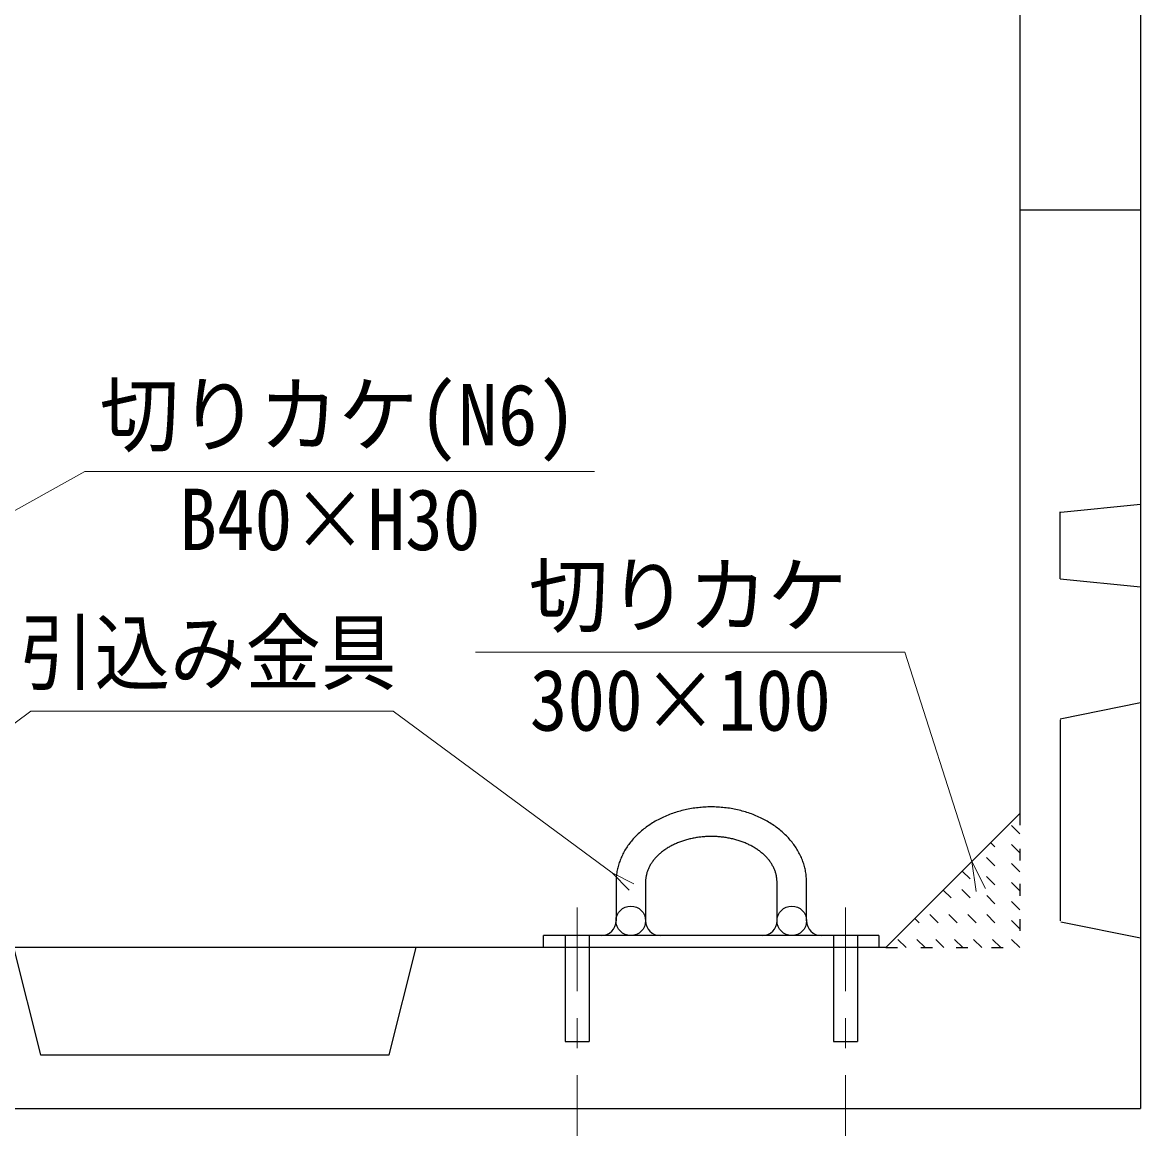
# Model space of a CAD drawing. Units: millimetres at full size, sheet at 1:25; details may follow other scales. Extents: x -4925 to 5056, y -3512 to 3512.
# Drawn here: x 3513 to 4346, y 1170 to 1995 of the extents above; entities that cross this region are included whole.
import ezdxf
from ezdxf.enums import TextEntityAlignment as Align

# ---------------------------------------------------------------- set-up
doc = ezdxf.new("R2010")
doc.units = ezdxf.units.MM
doc.header["$LTSCALE"] = 25
doc.linetypes.add('USER1', pattern=[1.05, 0.35, -0.7])
doc.linetypes.add('USER2', pattern=[5, 2.5, -0.8, 0.9, -0.8])
for name, color, linetype, lineweight in [('0-1_ﾚｲﾔ2', 5, 'Continuous', 25), ('0-3_ﾚｲﾔ4', 6, 'Continuous', 25), ('0-C_ﾚｲﾔ13', 3, 'Continuous', 13), ('0-D_ﾚｲﾔ14', 4, 'USER2', 18), ('0-E_寸法', 3, 'Continuous', 13)]:
    doc.layers.add(name, color=color, linetype=linetype, lineweight=lineweight)
doc.layers.add('0-7_文字', color=3, linetype='Continuous')
doc.styles.add('ＭＳ ゴシック', font='')
doc.styles.get('ＭＳ ゴシック').set_extended_font_data('MS Gothic')

# ---------------------------------------------------------------- blocks, each defined once
blk = doc.blocks.new('open_arrow')
at = {"color": 0, "linetype": 'Continuous', "lineweight": -2}
blk.add_lwpolyline([(7.5, 1.25), (0, 0), (7.5, -1.25)], dxfattribs=at)

msp = doc.modelspace()

# ---------------------------------------------------------------- linework, layer by layer
at = {"layer": '0-1_ﾚｲﾔ2'}
for p, q in [((4346.48, 2524.79), (4346.48, 1184.79)), ((4346.48, 1854.79), (4256.48, 1854.79)), ((3506.48, 1304.79), (3526.48, 1224.79)), ((3786.48, 1224.79), (3806.48, 1304.79)), ((3526.48, 1224.79), (3786.48, 1224.79))]:
    msp.add_line(p, q, dxfattribs=at)
at = {"layer": '0-1_ﾚｲﾔ2', "linetype": 'USER1'}
for p, q in [((4256.48, 1404.79), (4256.48, 1304.79)), ((4256.48, 1389.64), (4248.9, 1397.22)), ((4256.48, 1375.5), (4241.83, 1390.15)), ((4256.48, 1347.22), (4227.69, 1376)), ((4256.48, 1361.36), (4234.76, 1383.08)), ((4256.48, 1333.08), (4220.62, 1368.93)), ((4256.48, 1318.93), (4213.55, 1361.86)), ((4242.34, 1304.79), (4199.41, 1347.72)), ((4214.05, 1304.79), (4185.26, 1333.58)), ((4228.19, 1304.79), (4192.34, 1340.65)), ((4199.91, 1304.79), (4178.19, 1326.51)), ((4185.77, 1304.79), (4171.12, 1319.44)), ((4171.62, 1304.79), (4164.05, 1312.36))]:
    msp.add_line(p, q, dxfattribs=at)
at = {"layer": '0-1_ﾚｲﾔ2'}
for points in [[(2966.48, 2524.79), (2966.48, 1184.79), (4346.48, 1184.79)], [(4156.48, 2404.79), (4256.48, 2304.79), (4256.48, 1404.79), (4156.48, 1304.79), (3156.48, 1304.79)]]:
    msp.add_lwpolyline(points, dxfattribs=at)
at = {"layer": '0-1_ﾚｲﾔ2', "linetype": 'USER1'}
msp.add_lwpolyline([(4156.48, 1304.79), (4256.48, 1304.79), (4206.48, 1354.79)], dxfattribs=at)
at = {"layer": '0-3_ﾚｲﾔ4'}
for p, q in [((4287.12, 1629.56), (4346.48, 1635.5)), ((4286.47, 1579.79), (4286.47, 1629.79)), ((4286.53, 1579.8), (4346.48, 1573.81)), ((4346.48, 1487.27), (4286.45, 1475.26)), ((4286.47, 1474.79), (4286.47, 1324.79)), ((4012.93, 1408.69), (4011.72, 1408.5)), ((4014.15, 1408.87), (4012.93, 1408.69)), ((4015.38, 1409.03), (4014.15, 1408.87)), ((4016.6, 1409.18), (4015.38, 1409.03)), ((4017.83, 1409.3), (4016.6, 1409.18)), ((4019.06, 1409.41), (4017.83, 1409.3)), ((4020.29, 1409.51), (4019.06, 1409.41)), ((4021.53, 1409.59), (4020.29, 1409.51)), ((4022.77, 1409.64), (4021.53, 1409.59)), ((4024, 1409.69), (4022.77, 1409.64)), ((4025.24, 1409.71), (4024, 1409.69)), ((4026.48, 1409.72), (4025.24, 1409.71)), ((4027.72, 1409.71), (4026.48, 1409.72)), ((4028.96, 1409.69), (4027.72, 1409.71)), ((4030.2, 1409.64), (4028.96, 1409.69)), ((4031.43, 1409.59), (4030.2, 1409.64)), ((4032.67, 1409.51), (4031.43, 1409.59)), ((4033.9, 1409.41), (4032.67, 1409.51)), ((4035.13, 1409.3), (4033.9, 1409.41)), ((4036.36, 1409.18), (4035.13, 1409.3)), ((4037.59, 1409.03), (4036.36, 1409.18)), ((4038.81, 1408.87), (4037.59, 1409.03)), ((4040.03, 1408.69), (4038.81, 1408.87)), ((4041.24, 1408.5), (4040.03, 1408.69)), ((3987.81, 1400.69), (3986.78, 1400.15)), ((3988.86, 1401.21), (3987.81, 1400.69)), ((3989.91, 1401.72), (3988.86, 1401.21)), ((3990.98, 1402.22), (3989.91, 1401.72)), ((3992.06, 1402.7), (3990.98, 1402.22)), ((3993.15, 1403.17), (3992.06, 1402.7)), ((3994.25, 1403.62), (3993.15, 1403.17)), ((3995.36, 1404.05), (3994.25, 1403.62)), ((3996.48, 1404.48), (3995.36, 1404.05)), ((3997.6, 1404.88), (3996.48, 1404.48)), ((3998.74, 1405.27), (3997.6, 1404.88)), ((3999.89, 1405.64), (3998.74, 1405.27)), ((4001.04, 1406), (3999.89, 1405.64)), ((4002.2, 1406.34), (4001.04, 1406)), ((4003.37, 1406.67), (4002.2, 1406.34)), ((4004.54, 1406.98), (4003.37, 1406.67)), ((4005.72, 1407.27), (4004.54, 1406.98)), ((4006.91, 1407.55), (4005.72, 1407.27)), ((4008.11, 1407.81), (4006.91, 1407.55)), ((4009.3, 1408.06), (4008.11, 1407.81)), ((4010.51, 1408.29), (4009.3, 1408.06)), ((4011.72, 1408.5), (4010.51, 1408.29)), ((4042.45, 1408.29), (4041.24, 1408.5)), ((4043.66, 1408.06), (4042.45, 1408.29)), ((4044.86, 1407.81), (4043.66, 1408.06)), ((4046.05, 1407.55), (4044.86, 1407.81)), ((4047.24, 1407.27), (4046.05, 1407.55)), ((4048.42, 1406.98), (4047.24, 1407.27)), ((4049.6, 1406.67), (4048.42, 1406.98)), ((4050.76, 1406.34), (4049.6, 1406.67)), ((4051.93, 1406), (4050.76, 1406.34)), ((4053.08, 1405.64), (4051.93, 1406)), ((4054.22, 1405.27), (4053.08, 1405.64)), ((4055.36, 1404.88), (4054.22, 1405.27)), ((4056.49, 1404.48), (4055.36, 1404.88)), ((4057.61, 1404.05), (4056.49, 1404.48)), ((4058.72, 1403.62), (4057.61, 1404.05)), ((4059.81, 1403.17), (4058.72, 1403.62)), ((4060.9, 1402.7), (4059.81, 1403.17)), ((4061.98, 1402.22), (4060.9, 1402.7)), ((4063.05, 1401.72), (4061.98, 1402.22)), ((4064.11, 1401.21), (4063.05, 1401.72)), ((4065.15, 1400.69), (4064.11, 1401.21)), ((4066.18, 1400.15), (4065.15, 1400.69)), ((3974.56, 1391.91), (3973.72, 1391.19)), ((3975.41, 1392.62), (3974.56, 1391.91)), ((3976.28, 1393.32), (3975.41, 1392.62)), ((3977.16, 1394), (3976.28, 1393.32)), ((3978.06, 1394.68), (3977.16, 1394)), ((3978.97, 1395.34), (3978.06, 1394.68)), ((3979.9, 1395.99), (3978.97, 1395.34)), ((3980.84, 1396.62), (3979.9, 1395.99)), ((3981.8, 1397.24), (3980.84, 1396.62)), ((3982.77, 1397.85), (3981.8, 1397.24)), ((3983.75, 1398.44), (3982.77, 1397.85)), ((3984.75, 1399.03), (3983.75, 1398.44)), ((3985.76, 1399.59), (3984.75, 1399.03)), ((3986.78, 1400.15), (3985.76, 1399.59)), ((4067.21, 1399.59), (4066.18, 1400.15)), ((4068.21, 1399.03), (4067.21, 1399.59)), ((4069.21, 1398.44), (4068.21, 1399.03)), ((4070.19, 1397.85), (4069.21, 1398.44)), ((4071.16, 1397.24), (4070.19, 1397.85)), ((4072.12, 1396.62), (4071.16, 1397.24)), ((4073.06, 1395.99), (4072.12, 1396.62)), ((4073.99, 1395.34), (4073.06, 1395.99)), ((4074.9, 1394.68), (4073.99, 1395.34)), ((4075.8, 1394), (4074.9, 1394.68)), ((4076.69, 1393.32), (4075.8, 1394)), ((4077.56, 1392.62), (4076.69, 1393.32)), ((4078.41, 1391.91), (4077.56, 1392.62)), ((4079.24, 1391.19), (4078.41, 1391.91)), ((3966.94, 1384.22), (3966.27, 1383.4)), ((3967.62, 1385.04), (3966.94, 1384.22)), ((3968.32, 1385.84), (3967.62, 1385.04)), ((3969.04, 1386.64), (3968.32, 1385.84)), ((3969.78, 1387.42), (3969.04, 1386.64)), ((3970.53, 1388.2), (3969.78, 1387.42)), ((3971.3, 1388.96), (3970.53, 1388.2)), ((3972.09, 1389.72), (3971.3, 1388.96)), ((3972.9, 1390.46), (3972.09, 1389.72)), ((3973.72, 1391.19), (3972.9, 1390.46)), ((4003.48, 1383.74), (4002.73, 1383.46)), ((4004.24, 1384.02), (4003.48, 1383.74)), ((4005, 1384.28), (4004.24, 1384.02)), ((4005.77, 1384.54), (4005, 1384.28)), ((4006.55, 1384.78), (4005.77, 1384.54)), ((4007.34, 1385.02), (4006.55, 1384.78)), ((4008.13, 1385.25), (4007.34, 1385.02)), ((4008.92, 1385.46), (4008.13, 1385.25)), ((4009.72, 1385.67), (4008.92, 1385.46)), ((4010.53, 1385.87), (4009.72, 1385.67)), ((4011.34, 1386.06), (4010.53, 1385.87)), ((4012.16, 1386.24), (4011.34, 1386.06)), ((4012.98, 1386.4), (4012.16, 1386.24)), ((4013.8, 1386.56), (4012.98, 1386.4)), ((4014.63, 1386.71), (4013.8, 1386.56)), ((4015.46, 1386.85), (4014.63, 1386.71)), ((4016.29, 1386.98), (4015.46, 1386.85)), ((4017.13, 1387.1), (4016.29, 1386.98)), ((4017.97, 1387.2), (4017.13, 1387.1)), ((4018.82, 1387.3), (4017.97, 1387.2)), ((4019.66, 1387.39), (4018.82, 1387.3)), ((4020.51, 1387.47), (4019.66, 1387.39)), ((4021.36, 1387.53), (4020.51, 1387.47)), ((4022.21, 1387.59), (4021.36, 1387.53)), ((4023.06, 1387.64), (4022.21, 1387.59)), ((4023.92, 1387.67), (4023.06, 1387.64)), ((4024.77, 1387.7), (4023.92, 1387.67)), ((4025.63, 1387.72), (4024.77, 1387.7)), ((4026.48, 1387.72), (4025.63, 1387.72)), ((4027.34, 1387.72), (4026.48, 1387.72)), ((4028.19, 1387.7), (4027.34, 1387.72)), ((4029.05, 1387.67), (4028.19, 1387.7)), ((4029.9, 1387.64), (4029.05, 1387.67)), ((4030.75, 1387.59), (4029.9, 1387.64)), ((4031.6, 1387.53), (4030.75, 1387.59)), ((4032.45, 1387.47), (4031.6, 1387.53)), ((4033.3, 1387.39), (4032.45, 1387.47)), ((4034.15, 1387.3), (4033.3, 1387.39)), ((4034.99, 1387.2), (4034.15, 1387.3)), ((4035.83, 1387.1), (4034.99, 1387.2)), ((4036.67, 1386.98), (4035.83, 1387.1)), ((4037.5, 1386.85), (4036.67, 1386.98)), ((4038.34, 1386.71), (4037.5, 1386.85)), ((4039.17, 1386.56), (4038.34, 1386.71)), ((4039.99, 1386.4), (4039.17, 1386.56)), ((4040.81, 1386.24), (4039.99, 1386.4)), ((4041.62, 1386.06), (4040.81, 1386.24)), ((4042.43, 1385.87), (4041.62, 1386.06)), ((4043.24, 1385.67), (4042.43, 1385.87)), ((4044.04, 1385.46), (4043.24, 1385.67)), ((4044.84, 1385.25), (4044.04, 1385.46)), ((4045.63, 1385.02), (4044.84, 1385.25)), ((4046.41, 1384.78), (4045.63, 1385.02)), ((4047.19, 1384.54), (4046.41, 1384.78)), ((4047.96, 1384.28), (4047.19, 1384.54)), ((4048.73, 1384.02), (4047.96, 1384.28)), ((4049.49, 1383.74), (4048.73, 1384.02)), ((4050.24, 1383.46), (4049.49, 1383.74)), ((4080.07, 1390.46), (4079.24, 1391.19)), ((4080.87, 1389.72), (4080.07, 1390.46)), ((4081.66, 1388.96), (4080.87, 1389.72)), ((4082.43, 1388.2), (4081.66, 1388.96)), ((4083.19, 1387.42), (4082.43, 1388.2)), ((4083.92, 1386.64), (4083.19, 1387.42)), ((4084.64, 1385.84), (4083.92, 1386.64)), ((4085.34, 1385.04), (4084.64, 1385.84)), ((4086.03, 1384.22), (4085.34, 1385.04)), ((4086.69, 1383.4), (4086.03, 1384.22)), ((3961.13, 1375.6), (3960.65, 1374.7)), ((3961.62, 1376.5), (3961.13, 1375.6)), ((3962.13, 1377.39), (3961.62, 1376.5)), ((3962.67, 1378.27), (3962.13, 1377.39)), ((3963.22, 1379.15), (3962.67, 1378.27)), ((3963.79, 1380.01), (3963.22, 1379.15)), ((3964.38, 1380.87), (3963.79, 1380.01)), ((3964.99, 1381.72), (3964.38, 1380.87)), ((3965.62, 1382.56), (3964.99, 1381.72)), ((3966.27, 1383.4), (3965.62, 1382.56)), ((3988.95, 1375.58), (3988.4, 1375.12)), ((3989.5, 1376.03), (3988.95, 1375.58)), ((3990.07, 1376.47), (3989.5, 1376.03)), ((3990.65, 1376.91), (3990.07, 1376.47)), ((3991.23, 1377.34), (3990.65, 1376.91)), ((3991.83, 1377.76), (3991.23, 1377.34)), ((3992.44, 1378.18), (3991.83, 1377.76)), ((3993.06, 1378.59), (3992.44, 1378.18)), ((3993.69, 1378.99), (3993.06, 1378.59)), ((3994.34, 1379.38), (3993.69, 1378.99)), ((3994.98, 1379.77), (3994.34, 1379.38)), ((3995.65, 1380.14), (3994.98, 1379.77)), ((3996.32, 1380.51), (3995.65, 1380.14)), ((3996.99, 1380.87), (3996.32, 1380.51)), ((3997.68, 1381.23), (3996.99, 1380.87)), ((3998.38, 1381.57), (3997.68, 1381.23)), ((3999.08, 1381.91), (3998.38, 1381.57)), ((3999.79, 1382.23), (3999.08, 1381.91)), ((4000.52, 1382.55), (3999.79, 1382.23)), ((4001.24, 1382.87), (4000.52, 1382.55)), ((4001.98, 1383.16), (4001.24, 1382.87)), ((4002.73, 1383.46), (4001.98, 1383.16)), ((4050.98, 1383.16), (4050.24, 1383.46)), ((4051.72, 1382.87), (4050.98, 1383.16)), ((4052.45, 1382.55), (4051.72, 1382.87)), ((4053.17, 1382.23), (4052.45, 1382.55)), ((4053.88, 1381.91), (4053.17, 1382.23)), ((4054.59, 1381.57), (4053.88, 1381.91)), ((4055.28, 1381.23), (4054.59, 1381.57)), ((4055.97, 1380.87), (4055.28, 1381.23)), ((4056.65, 1380.51), (4055.97, 1380.87)), ((4057.32, 1380.14), (4056.65, 1380.51)), ((4057.98, 1379.77), (4057.32, 1380.14)), ((4058.63, 1379.38), (4057.98, 1379.77)), ((4059.27, 1378.99), (4058.63, 1379.38)), ((4059.9, 1378.59), (4059.27, 1378.99)), ((4060.52, 1378.18), (4059.9, 1378.59)), ((4061.13, 1377.76), (4060.52, 1378.18)), ((4061.73, 1377.34), (4061.13, 1377.76)), ((4062.32, 1376.91), (4061.73, 1377.34)), ((4062.9, 1376.47), (4062.32, 1376.91)), ((4063.46, 1376.03), (4062.9, 1376.47)), ((4064.02, 1375.58), (4063.46, 1376.03)), ((4064.56, 1375.12), (4064.02, 1375.58)), ((4087.34, 1382.56), (4086.69, 1383.4)), ((4087.97, 1381.72), (4087.34, 1382.56)), ((4088.58, 1380.87), (4087.97, 1381.72)), ((4089.17, 1380.01), (4088.58, 1380.87)), ((4089.74, 1379.15), (4089.17, 1380.01)), ((4090.3, 1378.27), (4089.74, 1379.15)), ((4090.83, 1377.39), (4090.3, 1378.27)), ((4091.34, 1376.5), (4090.83, 1377.39)), ((4091.84, 1375.6), (4091.34, 1376.5)), ((4092.31, 1374.7), (4091.84, 1375.6)), ((3957.59, 1367.27), (3957.3, 1366.32)), ((3957.9, 1368.22), (3957.59, 1367.27)), ((3958.23, 1369.16), (3957.9, 1368.22)), ((3958.58, 1370.1), (3958.23, 1369.16)), ((3958.96, 1371.03), (3958.58, 1370.1)), ((3959.35, 1371.96), (3958.96, 1371.03)), ((3959.76, 1372.88), (3959.35, 1371.96)), ((3960.2, 1373.79), (3959.76, 1372.88)), ((3960.65, 1374.7), (3960.2, 1373.79)), ((3981.38, 1367.01), (3981.05, 1366.46)), ((3981.72, 1367.55), (3981.38, 1367.01)), ((3982.07, 1368.09), (3981.72, 1367.55)), ((3982.44, 1368.63), (3982.07, 1368.09)), ((3982.82, 1369.16), (3982.44, 1368.63)), ((3983.22, 1369.68), (3982.82, 1369.16)), ((3983.63, 1370.21), (3983.22, 1369.68)), ((3984.05, 1370.72), (3983.63, 1370.21)), ((3984.48, 1371.23), (3984.05, 1370.72)), ((3984.93, 1371.74), (3984.48, 1371.23)), ((3985.39, 1372.24), (3984.93, 1371.74)), ((3985.86, 1372.73), (3985.39, 1372.24)), ((3986.34, 1373.22), (3985.86, 1372.73)), ((3986.84, 1373.71), (3986.34, 1373.22)), ((3987.35, 1374.18), (3986.84, 1373.71)), ((3987.87, 1374.65), (3987.35, 1374.18)), ((3988.4, 1375.12), (3987.87, 1374.65)), ((4065.09, 1374.65), (4064.56, 1375.12)), ((4065.61, 1374.18), (4065.09, 1374.65)), ((4066.12, 1373.71), (4065.61, 1374.18)), ((4066.62, 1373.22), (4066.12, 1373.71)), ((4067.11, 1372.73), (4066.62, 1373.22)), ((4067.58, 1372.24), (4067.11, 1372.73)), ((4068.04, 1371.74), (4067.58, 1372.24)), ((4068.48, 1371.23), (4068.04, 1371.74)), ((4068.92, 1370.72), (4068.48, 1371.23)), ((4069.34, 1370.21), (4068.92, 1370.72)), ((4069.75, 1369.68), (4069.34, 1370.21)), ((4070.14, 1369.16), (4069.75, 1369.68)), ((4070.52, 1368.63), (4070.14, 1369.16)), ((4070.89, 1368.09), (4070.52, 1368.63)), ((4071.25, 1367.55), (4070.89, 1368.09)), ((4071.59, 1367.01), (4071.25, 1367.55)), ((4071.91, 1366.46), (4071.59, 1367.01)), ((4092.77, 1373.79), (4092.31, 1374.7)), ((4093.2, 1372.88), (4092.77, 1373.79)), ((4093.61, 1371.96), (4093.2, 1372.88)), ((4094.01, 1371.03), (4093.61, 1371.96)), ((4094.38, 1370.1), (4094.01, 1371.03)), ((4094.73, 1369.16), (4094.38, 1370.1)), ((4095.06, 1368.22), (4094.73, 1369.16)), ((4095.37, 1367.27), (4095.06, 1368.22)), ((4095.66, 1366.32), (4095.37, 1367.27)), ((3955.75, 1358.6), (3955.65, 1357.63)), ((3955.87, 1359.58), (3955.75, 1358.6)), ((3956.01, 1360.55), (3955.87, 1359.58)), ((3956.17, 1361.52), (3956.01, 1360.55)), ((3956.36, 1362.48), (3956.17, 1361.52)), ((3956.56, 1363.45), (3956.36, 1362.48)), ((3956.79, 1364.41), (3956.56, 1363.45)), ((3957.03, 1365.37), (3956.79, 1364.41)), ((3957.3, 1366.32), (3957.03, 1365.37)), ((3978.09, 1359.04), (3977.96, 1358.46)), ((3978.23, 1359.63), (3978.09, 1359.04)), ((3978.38, 1360.21), (3978.23, 1359.63)), ((3978.55, 1360.79), (3978.38, 1360.21)), ((3978.74, 1361.37), (3978.55, 1360.79)), ((3978.94, 1361.95), (3978.74, 1361.37)), ((3979.15, 1362.52), (3978.94, 1361.95)), ((3979.38, 1363.09), (3979.15, 1362.52)), ((3979.62, 1363.66), (3979.38, 1363.09)), ((3979.88, 1364.23), (3979.62, 1363.66)), ((3980.15, 1364.79), (3979.88, 1364.23)), ((3980.44, 1365.35), (3980.15, 1364.79)), ((3980.74, 1365.91), (3980.44, 1365.35)), ((3981.05, 1366.46), (3980.74, 1365.91)), ((4072.23, 1365.91), (4071.91, 1366.46)), ((4072.53, 1365.35), (4072.23, 1365.91)), ((4072.81, 1364.79), (4072.53, 1365.35)), ((4073.08, 1364.23), (4072.81, 1364.79)), ((4073.34, 1363.66), (4073.08, 1364.23)), ((4073.58, 1363.09), (4073.34, 1363.66)), ((4073.81, 1362.52), (4073.58, 1363.09)), ((4074.03, 1361.95), (4073.81, 1362.52)), ((4074.23, 1361.37), (4074.03, 1361.95)), ((4074.41, 1360.79), (4074.23, 1361.37)), ((4074.58, 1360.21), (4074.41, 1360.79)), ((4074.74, 1359.63), (4074.58, 1360.21)), ((4074.88, 1359.04), (4074.74, 1359.63)), ((4075.01, 1358.46), (4074.88, 1359.04)), ((4095.93, 1365.37), (4095.66, 1366.32)), ((4096.18, 1364.41), (4095.93, 1365.37)), ((4096.4, 1363.45), (4096.18, 1364.41)), ((4096.61, 1362.48), (4096.4, 1363.45)), ((4096.79, 1361.52), (4096.61, 1362.48)), ((4096.95, 1360.55), (4096.79, 1361.52)), ((4097.09, 1359.58), (4096.95, 1360.55)), ((4097.21, 1358.6), (4097.09, 1359.58)), ((4097.31, 1357.63), (4097.21, 1358.6)), ((3955.49, 1354.7), (3955.48, 1353.72)), ((3955.48, 1353.72), (3955.48, 1324.79)), ((3955.53, 1355.68), (3955.49, 1354.7)), ((3955.58, 1356.65), (3955.53, 1355.68)), ((3955.65, 1357.63), (3955.58, 1356.65)), ((3977.49, 1354.32), (3977.48, 1353.72)), ((3977.48, 1353.72), (3977.48, 1324.79)), ((3977.51, 1354.91), (3977.49, 1354.32)), ((3977.55, 1355.5), (3977.51, 1354.91)), ((3977.6, 1356.1), (3977.55, 1355.5)), ((3977.67, 1356.69), (3977.6, 1356.1)), ((3977.75, 1357.28), (3977.67, 1356.69)), ((3977.85, 1357.87), (3977.75, 1357.28)), ((3977.96, 1358.46), (3977.85, 1357.87)), ((4075.12, 1357.87), (4075.01, 1358.46)), ((4075.21, 1357.28), (4075.12, 1357.87)), ((4075.3, 1356.69), (4075.21, 1357.28)), ((4075.36, 1356.1), (4075.3, 1356.69)), ((4075.41, 1355.5), (4075.36, 1356.1)), ((4075.45, 1354.91), (4075.41, 1355.5)), ((4075.47, 1354.32), (4075.45, 1354.91)), ((4075.48, 1353.72), (4075.47, 1354.32)), ((4075.48, 1324.79), (4075.48, 1353.72)), ((4097.38, 1356.65), (4097.31, 1357.63)), ((4097.44, 1355.68), (4097.38, 1356.65)), ((4097.47, 1354.7), (4097.44, 1355.68)), ((4097.48, 1353.72), (4097.47, 1354.7)), ((4097.48, 1324.79), (4097.48, 1353.72)), ((4286.95, 1323.97), (4346.48, 1312.07)), ((3901.48, 1304.79), (3901.48, 1313.79)), ((4151.48, 1313.79), (3901.48, 1313.79)), ((3917.48, 1313.79), (3917.48, 1234.79)), ((3935.48, 1313.79), (3935.48, 1234.79)), ((4117.48, 1313.79), (4117.48, 1234.79)), ((4135.48, 1313.79), (4135.48, 1234.79)), ((4151.48, 1313.79), (4151.48, 1304.79)), ((3917.48, 1234.79), (3935.48, 1234.79)), ((4117.48, 1234.79), (4135.48, 1234.79))]:
    msp.add_line(p, q, dxfattribs=at)
for centre in [(3966.48, 1324.79), (4086.48, 1324.79)]:
    msp.add_circle(centre, 11, dxfattribs=at)
for centre, start, end in [((3944.48, 1324.79), 270, 0.00001), ((3988.48, 1324.79), 180.00001, 270), ((4064.48, 1324.79), 270, 0.00001), ((4108.48, 1324.79), 180.00001, 270)]:
    msp.add_arc(centre, 11, start, end, dxfattribs=at)
at = {"layer": '0-C_ﾚｲﾔ13'}
for p, q in [((3559.53, 1659.74), (3939.53, 1659.74)), ((3850.75, 1525.09), (4170.75, 1525.09)), ((3519.29, 1481.13), (3789.29, 1481.13))]:
    msp.add_line(p, q, dxfattribs=at)
at = {"layer": '0-D_ﾚｲﾔ14'}
for p, q in [((3926.48, 1334.79), (3926.48, 1134.79)), ((4126.48, 1334.79), (4126.48, 1134.79))]:
    msp.add_line(p, q, dxfattribs=at)
at = {"layer": '0-E_寸法'}
for p, q in [((3072.41, 1388.86), (3559.53, 1659.74)), ((4220.62, 1368.93), (4170.75, 1525.09)), ((3356.95, 1360.55), (3519.29, 1481.13)), ((3952.62, 1360.55), (3789.29, 1481.13))]:
    msp.add_line(p, q, dxfattribs=at)

# ---------------------------------------------------------------- block references
for p, xscale, yscale, rotation in [((4220.62, 1368.93), 2.96, 2.96, 287.7), ((3952.62, 1360.55), 2.37, 2.37, 323.6)]:
    msp.add_blockref('open_arrow', p, dxfattribs=dict(at, xscale=xscale, yscale=yscale, rotation=rotation))

# ---------------------------------------------------------------- texts
at = {"layer": '0-7_文字', "style": 'ＭＳ ゴシック'}
for s, width, p in [('切りカケ(N6)', 0.95, (3570.62, 1665.6)), ('B40×H30', 0.9, (3630, 1587.48)), ('切りカケ', 0.95, (3890.44, 1530.95)), ('引込み金具', 0.9, (3510.54, 1488.13)), ('300×100', 0.9, (3891.22, 1452.83))]:
    msp.add_text(s, height=45.82, dxfattribs=dict(at, width=width)).set_placement(p, align=Align.BOTTOM_LEFT)

doc.saveas('drawing.dxf')
